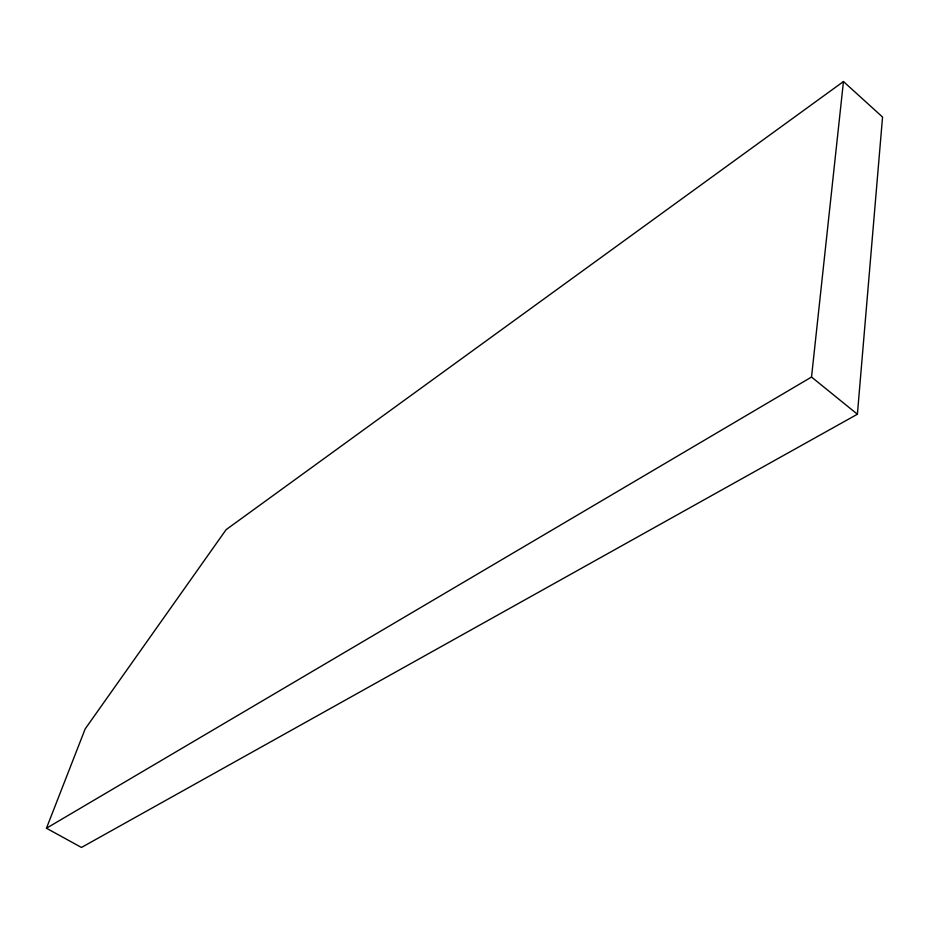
<?xml version="1.0" encoding="UTF-8"?>
<svg xmlns="http://www.w3.org/2000/svg" width="929" height="929" viewBox="0 0 929 929"><rect width="100%" height="100%" fill="white"/><g stroke="black" fill="none" stroke-linecap="round" stroke-linejoin="round"><path stroke-width="1.39" d="M857.397 414.229L882.55 117.042L843.462 81.543L226.119 529.658L85.166 728.928L46.45 828.238L81.473 847.457L857.397 414.229L811.528 377.046L843.462 81.543M46.45 828.238L811.528 377.046"/></g></svg>
